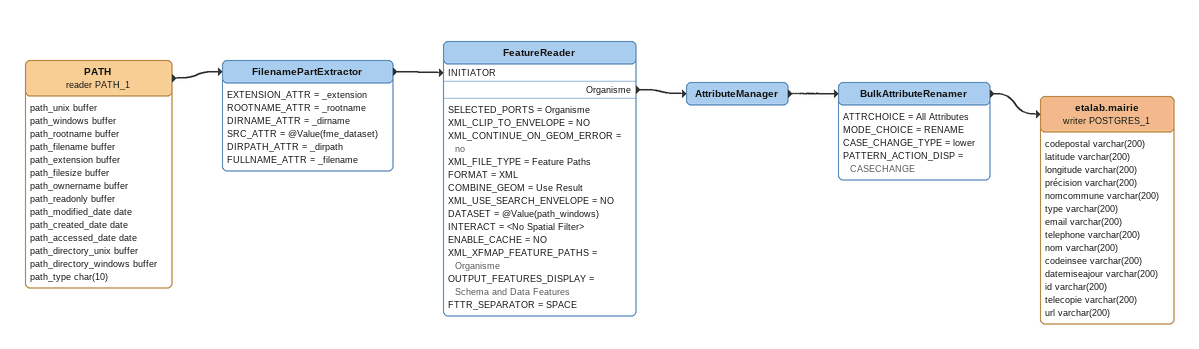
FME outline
PATH (reader PATH_1)
    attributes: path_unix buffer, path_windows buffer, path_rootname buffer, path_filename buffer, path_extension buffer, path_filesize buffer, path_ownername buffer, path_readonly buffer, path_modified_date date, path_created_date date, path_accessed_date date, path_directory_unix buffer, path_directory_windows buffer, path_type char(10)
    -> FilenamePartExtractor
FilenamePartExtractor
    EXTENSION_ATTR = _extension
    ROOTNAME_ATTR = _rootname
    DIRNAME_ATTR = _dirname
    SRC_ATTR = @Value(fme_dataset)
    DIRPATH_ATTR = _dirpath
    FULLNAME_ATTR = _filename
    -> FeatureReader [INITIATOR]
FeatureReader
    SELECTED_PORTS = Organisme
    XML_CLIP_TO_ENVELOPE = NO
    XML_CONTINUE_ON_GEOM_ERROR = no
    XML_FILE_TYPE = Feature Paths
    FORMAT = XML
    COMBINE_GEOM = Use Result
    XML_USE_SEARCH_ENVELOPE = NO
    DATASET = @Value(path_windows)
    INTERACT = <No Spatial Filter>
    ENABLE_CACHE = NO
    XML_XFMAP_FEATURE_PATHS = Organisme
    OUTPUT_FEATURES_DISPLAY = Schema and Data Features
    FTTR_SEPARATOR = SPACE
    Organisme -> AttributeManager
AttributeManager
    -> BulkAttributeRenamer
BulkAttributeRenamer
    ATTRCHOICE = All Attributes
    MODE_CHOICE = RENAME
    CASE_CHANGE_TYPE = lower
    PATTERN_ACTION_DISP = CASECHANGE
    -> etalab.mairie (writer POSTGRES_1)
etalab.mairie (writer POSTGRES_1)
    attributes: codepostal varchar(200), latitude varchar(200), longitude varchar(200), précision varchar(200), nomcommune varchar(200), type varchar(200), email varchar(200), telephone varchar(200), nom varchar(200), codeinsee varchar(200), datemiseajour varchar(200), id varchar(200), telecopie varchar(200), url varchar(200)
